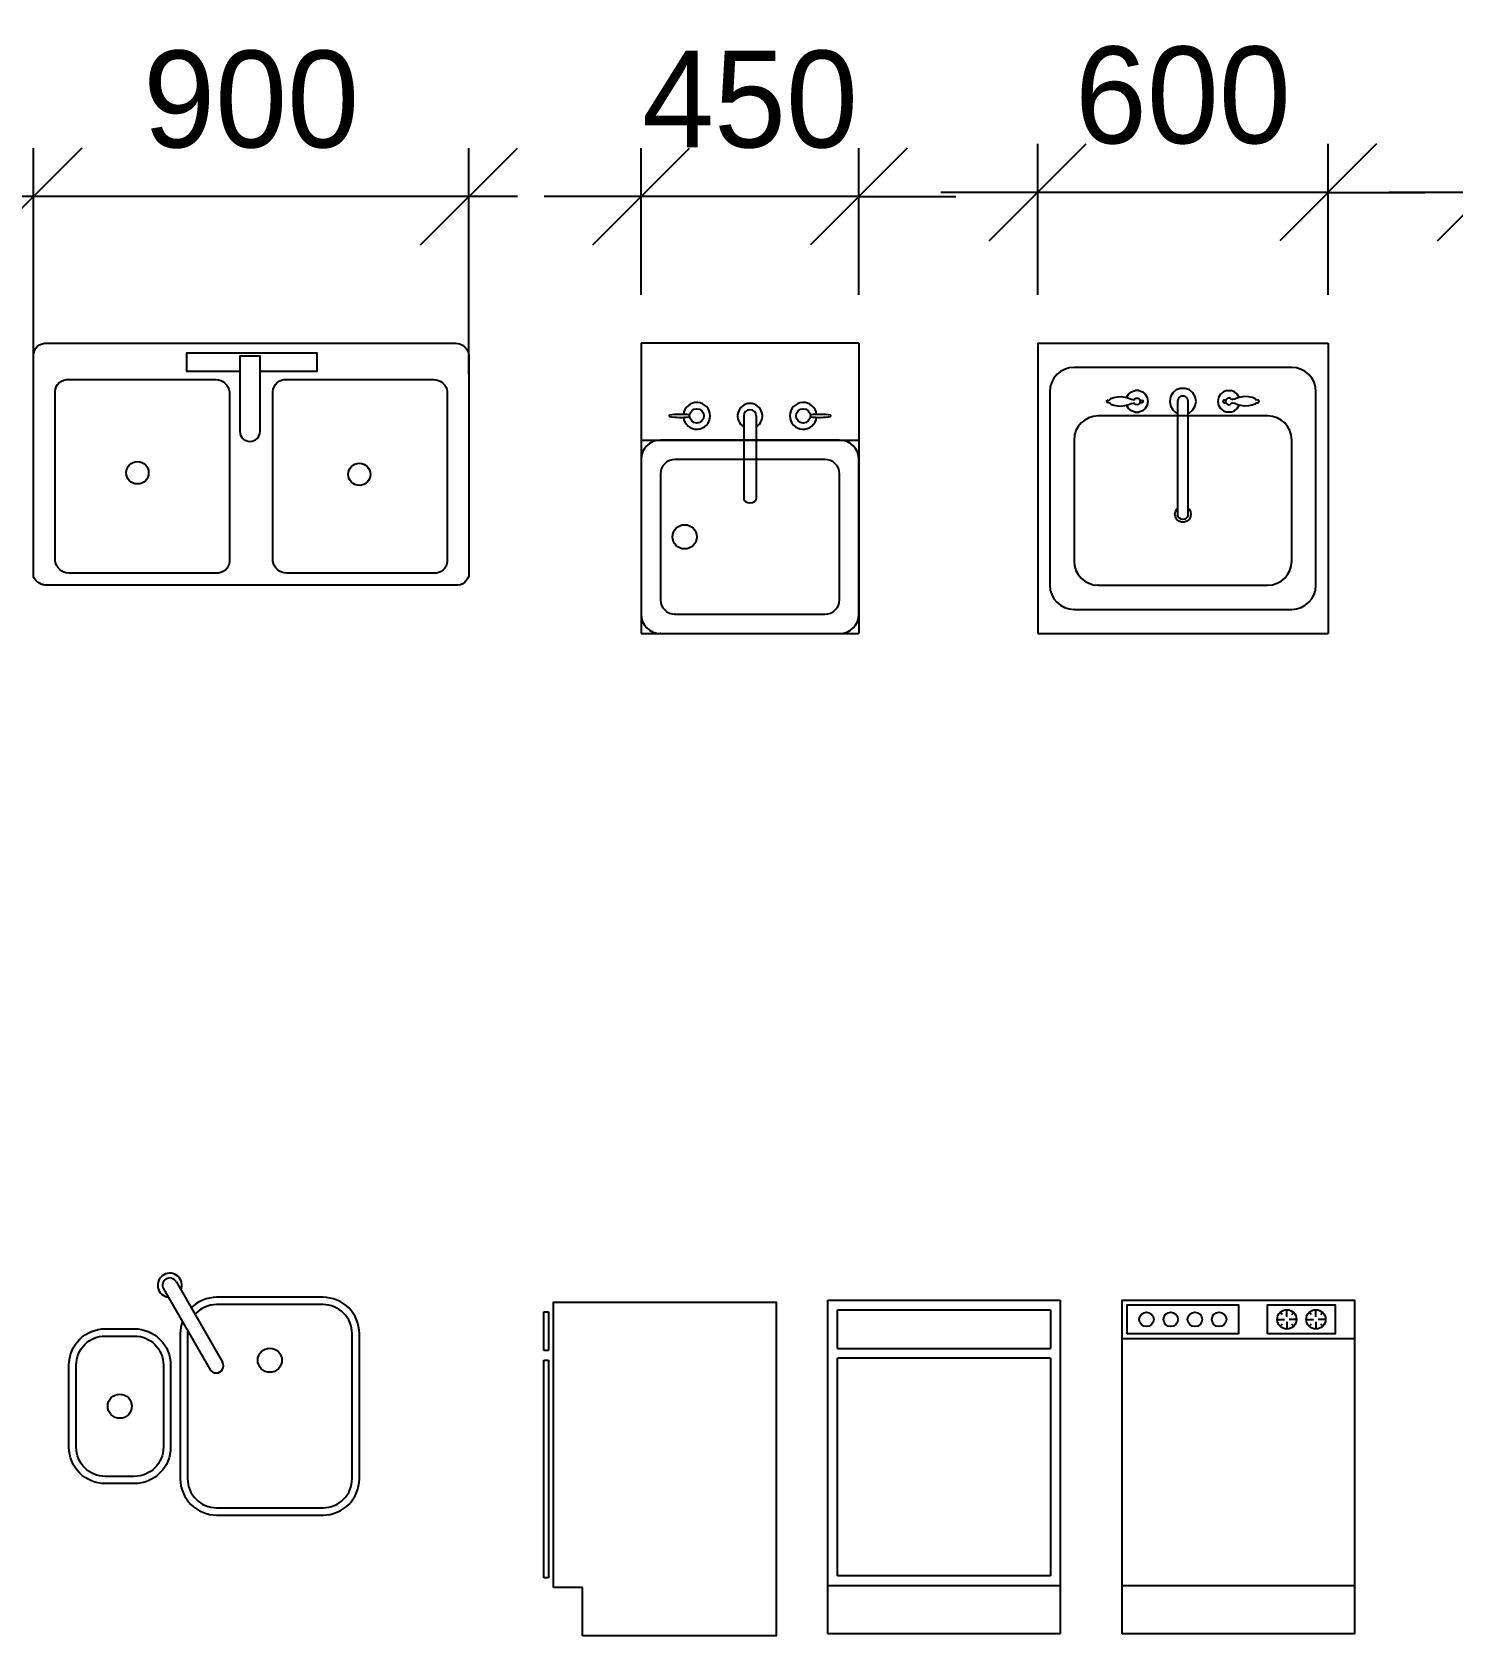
# Model space of a CAD drawing. Header units: millimetres. Extents: x 3103 to 179340, y -10977 to 70536.
# Drawn here: x 24606 to 27542, y 36209 to 39524 of the extents above; entities that cross this region are included whole.
import ezdxf

# ---------------------------------------------------------------- set-up
doc = ezdxf.new("R2010")
doc.units = ezdxf.units.MM
doc.header["$LTSCALE"] = 0.5
doc.layers.add('kuhnja', color=190, linetype='Continuous')
doc.layers.add('MEBEL', color=1, linetype='Continuous')
doc.styles.add('WROMLATS', font='wromlats.shx', dxfattribs={"bigfont": 'bigfont.shx'})
doc.dimstyles.new('juka', dxfattribs={"dimscale": 100, "dimtxt": 2, "dimasz": 2, "dimexe": 1, "dimexo": 1, "dimgap": 1, "dimtad": 1, "dimtoh": 1, "dimdec": 0, "dimzin": 0, "dimdsep": 46, "dimtxsty": 'WROMLATS', "dimblk": 'OBLIQUE', "dimcen": -3, "dimdle": 1, "dimclrd": 256, "dimclre": 256, "dimclrt": 256, "dimadec": 0, "dimazin": 0, "dimtfac": 1, "dimtdec": 0, "dimtix": 1, "dimtmove": 2, "dimatfit": 3, "dimldrblk": 'ORIGIN2', "dimfxl": 1, "dimtvp": 2.5, "dimtolj": 1, "dimtzin": 0, "dimarcsym": 0})

# ---------------------------------------------------------------- blocks, each defined once
blk = doc.blocks.new('Cab Base 1D_13')
at = {"layer": 'kuhnja', "linetype": 'Continuous'}
for p, q in [((0, 600), (600, 600)), ((525, 550), (75, 550)), ((25, 500), (25, 100)), ((187.7, 494.6), (193.7, 499.6)), ((187.7, 494.6), (193.7, 499.6)), ((187.7, 494.6), (193.7, 499.6)), ((193.7, 499.6), (201.1, 502.3)), ((193.7, 499.6), (201.1, 502.3)), ((193.7, 499.6), (201.1, 502.3)), ((208.9, 502.3), (201.1, 502.3)), ((208.9, 502.3), (201.1, 502.3)), ((208.9, 502.3), (201.1, 502.3)), ((208.9, 502.3), (216.3, 499.6)), ((208.9, 502.3), (216.3, 499.6)), ((208.9, 502.3), (216.3, 499.6)), ((216.3, 499.6), (222.3, 494.6)), ((216.3, 499.6), (222.3, 494.6)), ((216.3, 499.6), (222.3, 494.6)), ((279.2, 497.5), (274.4, 489.3)), ((279.2, 497.5), (274.4, 489.3)), ((279.2, 497.5), (274.4, 489.3)), ((286.4, 503.6), (279.2, 497.5)), ((286.4, 503.6), (279.2, 497.5)), ((286.4, 503.6), (279.2, 497.5)), ((295.3, 506.8), (286.4, 503.6)), ((295.3, 506.8), (286.4, 503.6)), ((295.3, 506.8), (286.4, 503.6)), ((304.7, 506.8), (295.3, 506.8)), ((304.7, 506.8), (295.3, 506.8)), ((304.7, 506.8), (295.3, 506.8)), ((313.6, 503.6), (304.7, 506.8)), ((313.6, 503.6), (304.7, 506.8)), ((313.6, 503.6), (304.7, 506.8)), ((320.8, 497.5), (313.6, 503.6)), ((320.8, 497.5), (313.6, 503.6)), ((320.8, 497.5), (313.6, 503.6)), ((325.6, 489.3), (320.8, 497.5)), ((325.6, 489.3), (320.8, 497.5)), ((325.6, 489.3), (320.8, 497.5)), ((383.7, 499.6), (377.7, 494.6)), ((383.7, 499.6), (377.7, 494.6)), ((383.7, 499.6), (377.7, 494.6)), ((391.1, 502.3), (383.7, 499.6)), ((391.1, 502.3), (383.7, 499.6)), ((391.1, 502.3), (383.7, 499.6)), ((391.1, 502.3), (398.9, 502.3)), ((391.1, 502.3), (398.9, 502.3)), ((391.1, 502.3), (398.9, 502.3)), ((406.3, 499.6), (398.9, 502.3)), ((406.3, 499.6), (398.9, 502.3)), ((406.3, 499.6), (398.9, 502.3)), ((412.3, 494.6), (406.3, 499.6)), ((412.3, 494.6), (406.3, 499.6)), ((412.3, 494.6), (406.3, 499.6)), ((575, 100), (575, 500)), ((142.6, 480.5), (142.9, 481.5)), ((142.6, 480.5), (142.9, 481.5)), ((142.6, 480.5), (142.9, 481.5)), ((142.6, 479.5), (142.6, 480.5)), ((142.6, 479.5), (142.6, 480.5)), ((142.6, 479.5), (142.6, 480.5)), ((142.9, 478.5), (142.6, 479.5)), ((142.9, 478.5), (142.6, 479.5)), ((142.9, 478.5), (142.6, 479.5)), ((142.9, 481.5), (143.6, 482.3)), ((142.9, 481.5), (143.6, 482.3)), ((142.9, 481.5), (143.6, 482.3)), ((143.6, 477.7), (142.9, 478.5)), ((143.6, 477.7), (142.9, 478.5)), ((143.6, 477.7), (142.9, 478.5)), ((143.6, 482.3), (144.5, 482.8)), ((143.6, 482.3), (144.5, 482.8)), ((143.6, 482.3), (144.5, 482.8)), ((144.5, 477.2), (143.6, 477.7)), ((144.5, 477.2), (143.6, 477.7)), ((144.5, 477.2), (143.6, 477.7)), ((144.5, 482.8), (145.5, 483)), ((144.5, 482.8), (145.5, 483)), ((144.5, 482.8), (145.5, 483)), ((145.5, 477), (144.5, 477.2)), ((145.5, 477), (144.5, 477.2)), ((145.5, 477), (144.5, 477.2)), ((145.5, 483), (146.5, 482.8)), ((145.5, 483), (146.5, 482.8)), ((145.5, 483), (146.5, 482.8)), ((146.5, 477.2), (145.5, 477)), ((146.5, 477.2), (145.5, 477)), ((146.5, 477.2), (145.5, 477)), ((146.5, 482.8), (147.4, 482.3)), ((146.5, 482.8), (147.4, 482.3)), ((146.5, 482.8), (147.4, 482.3)), ((147.4, 477.7), (146.5, 477.2)), ((147.4, 477.7), (146.5, 477.2)), ((147.4, 477.7), (146.5, 477.2)), ((147.4, 482.3), (148, 481.6)), ((147.4, 482.3), (148, 481.6)), ((147.4, 482.3), (148, 481.6)), ((148, 478.4), (147.4, 477.7)), ((148, 478.4), (147.4, 477.7)), ((148, 478.4), (147.4, 477.7)), ((148, 481.6), (148.6, 483.2)), ((148, 481.6), (148.6, 483.2)), ((148, 481.6), (148.6, 483.2)), ((148, 478.4), (148.6, 476.8)), ((148, 478.4), (148.6, 476.8)), ((148, 478.4), (148.6, 476.8)), ((148.6, 483.2), (149.5, 484.6)), ((148.6, 483.2), (149.5, 484.6)), ((148.6, 483.2), (149.5, 484.6)), ((148.6, 476.8), (149.5, 475.4)), ((148.6, 476.8), (149.5, 475.4)), ((148.6, 476.8), (149.5, 475.4)), ((149.5, 484.6), (151.2, 485.6)), ((149.5, 484.6), (151.2, 485.6)), ((149.5, 484.6), (151.2, 485.6)), ((149.5, 475.4), (151.2, 474.4)), ((149.5, 475.4), (151.2, 474.4)), ((149.5, 475.4), (151.2, 474.4)), ((151.2, 485.6), (157.1, 487.7)), ((151.2, 485.6), (157.1, 487.7)), ((151.2, 485.6), (157.1, 487.7)), ((151.2, 474.4), (157.1, 472.3)), ((151.2, 474.4), (157.1, 472.3)), ((151.2, 474.4), (157.1, 472.3)), ((157.1, 487.7), (164.7, 489.2)), ((157.1, 487.7), (164.7, 489.2)), ((157.1, 487.7), (164.7, 489.2)), ((157.1, 472.3), (164.7, 470.8)), ((157.1, 472.3), (164.7, 470.8)), ((157.1, 472.3), (164.7, 470.8)), ((164.7, 489.2), (172.4, 489.7)), ((164.7, 489.2), (172.4, 489.7)), ((164.7, 489.2), (172.4, 489.7)), ((164.7, 470.8), (172.4, 470.3)), ((164.7, 470.8), (172.4, 470.3)), ((164.7, 470.8), (172.4, 470.3)), ((172.4, 489.7), (180.3, 488.8)), ((172.4, 489.7), (180.3, 488.8)), ((172.4, 489.7), (180.3, 488.8)), ((172.4, 470.3), (180.3, 471.2)), ((172.4, 470.3), (180.3, 471.2)), ((172.4, 470.3), (180.3, 471.2)), ((180.3, 488.8), (186.4, 487.1)), ((180.3, 488.8), (186.4, 487.1)), ((180.3, 488.8), (186.4, 487.1)), ((180.3, 471.2), (186.4, 472.9)), ((180.3, 471.2), (186.4, 472.9)), ((180.3, 471.2), (186.4, 472.9)), ((183.8, 487.8), (187.7, 494.6)), ((183.8, 487.8), (187.7, 494.6)), ((183.8, 487.8), (187.7, 494.6)), ((187.7, 465.4), (183.8, 472.2)), ((187.7, 465.4), (183.8, 472.2)), ((187.7, 465.4), (183.8, 472.2)), ((186.4, 487.1), (193, 484.6)), ((186.4, 487.1), (193, 484.6)), ((186.4, 487.1), (193, 484.6)), ((186.4, 472.9), (193, 475.4)), ((186.4, 472.9), (193, 475.4)), ((186.4, 472.9), (193, 475.4)), ((193.7, 460.4), (187.7, 465.4)), ((193.7, 460.4), (187.7, 465.4)), ((193.7, 460.4), (187.7, 465.4)), ((193, 484.6), (197.3, 483.6)), ((193, 484.6), (197.3, 483.6)), ((193, 484.6), (197.3, 483.6)), ((193, 475.4), (197.3, 476.4)), ((193, 475.4), (197.3, 476.4)), ((193, 475.4), (197.3, 476.4)), ((197.3, 483.6), (199, 483.4)), ((197.3, 483.6), (199, 483.4)), ((197.3, 483.6), (199, 483.4)), ((197.3, 476.4), (199, 476.6)), ((197.3, 476.4), (199, 476.6)), ((197.3, 476.4), (199, 476.6)), ((198.9, 483.1), (199, 483.4)), ((198.9, 483.1), (199, 483.4)), ((198.9, 483.1), (199, 483.4)), ((199, 476.6), (198.9, 476.9)), ((199, 476.6), (198.9, 476.9)), ((199, 476.6), (198.9, 476.9)), ((199, 483.4), (200.6, 485.3)), ((199, 483.4), (200.6, 485.3)), ((199, 483.4), (200.6, 485.3)), ((200.6, 474.7), (199, 476.6)), ((200.6, 474.7), (199, 476.6)), ((200.6, 474.7), (199, 476.6)), ((200.6, 485.3), (202.6, 486.5)), ((200.6, 485.3), (202.6, 486.5)), ((200.6, 485.3), (202.6, 486.5)), ((202.6, 473.5), (200.6, 474.7)), ((202.6, 473.5), (200.6, 474.7)), ((202.6, 473.5), (200.6, 474.7)), ((202.6, 486.5), (205, 486.9)), ((202.6, 486.5), (205, 486.9)), ((202.6, 486.5), (205, 486.9)), ((205, 473.1), (202.6, 473.5)), ((205, 473.1), (202.6, 473.5)), ((205, 473.1), (202.6, 473.5)), ((205, 486.9), (207.4, 486.5)), ((205, 486.9), (207.4, 486.5)), ((205, 486.9), (207.4, 486.5)), ((207.4, 473.5), (205, 473.1)), ((207.4, 473.5), (205, 473.1)), ((207.4, 473.5), (205, 473.1)), ((207.4, 486.5), (209.4, 485.3)), ((207.4, 486.5), (209.4, 485.3)), ((207.4, 486.5), (209.4, 485.3)), ((209.4, 474.7), (207.4, 473.5)), ((209.4, 474.7), (207.4, 473.5)), ((209.4, 474.7), (207.4, 473.5)), ((209.4, 485.3), (211, 483.4)), ((209.4, 485.3), (211, 483.4)), ((209.4, 485.3), (211, 483.4)), ((211, 476.6), (209.4, 474.7)), ((211, 476.6), (209.4, 474.7)), ((211, 476.6), (209.4, 474.7)), ((211, 483.4), (211.8, 481.2)), ((211, 483.4), (211.8, 481.2)), ((211, 483.4), (211.8, 481.2)), ((211.8, 478.8), (211, 476.6)), ((211.8, 478.8), (211, 476.6)), ((211.8, 478.8), (211, 476.6)), ((211.8, 481.1), (211.9, 481.5)), ((211.8, 481.1), (211.9, 481.5)), ((211.8, 481.1), (211.9, 481.5)), ((211.8, 481.2), (211.8, 478.8)), ((211.8, 481.2), (211.8, 478.8)), ((211.8, 481.2), (211.8, 478.8)), ((211.9, 478.5), (211.8, 478.9)), ((211.9, 478.5), (211.8, 478.9)), ((211.9, 478.5), (211.8, 478.9)), ((211.9, 481.5), (212.6, 482.3)), ((211.9, 481.5), (212.6, 482.3)), ((211.9, 481.5), (212.6, 482.3)), ((212.6, 477.7), (211.9, 478.5)), ((212.6, 477.7), (211.9, 478.5)), ((212.6, 477.7), (211.9, 478.5)), ((212.6, 482.3), (213.5, 482.8)), ((212.6, 482.3), (213.5, 482.8)), ((212.6, 482.3), (213.5, 482.8)), ((213.5, 477.2), (212.6, 477.7)), ((213.5, 477.2), (212.6, 477.7)), ((213.5, 477.2), (212.6, 477.7)), ((213.5, 482.8), (214.5, 483)), ((213.5, 482.8), (214.5, 483)), ((213.5, 482.8), (214.5, 483)), ((214.5, 477), (213.5, 477.2)), ((214.5, 477), (213.5, 477.2)), ((214.5, 477), (213.5, 477.2)), ((214.5, 483), (215.5, 482.8)), ((214.5, 483), (215.5, 482.8)), ((214.5, 483), (215.5, 482.8)), ((215.5, 477.2), (214.5, 477)), ((215.5, 477.2), (214.5, 477)), ((215.5, 477.2), (214.5, 477)), ((215.5, 482.8), (216.4, 482.3)), ((215.5, 482.8), (216.4, 482.3)), ((215.5, 482.8), (216.4, 482.3)), ((216.4, 477.7), (215.5, 477.2)), ((216.4, 477.7), (215.5, 477.2)), ((216.4, 477.7), (215.5, 477.2)), ((222.3, 465.4), (216.3, 460.4)), ((222.3, 465.4), (216.3, 460.4)), ((222.3, 465.4), (216.3, 460.4)), ((216.4, 482.3), (217.1, 481.5)), ((216.4, 482.3), (217.1, 481.5)), ((216.4, 482.3), (217.1, 481.5)), ((217.1, 478.5), (216.4, 477.7)), ((217.1, 478.5), (216.4, 477.7)), ((217.1, 478.5), (216.4, 477.7)), ((217.1, 481.5), (217.4, 480.5)), ((217.1, 481.5), (217.4, 480.5)), ((217.1, 481.5), (217.4, 480.5)), ((217.4, 479.5), (217.1, 478.5)), ((217.4, 479.5), (217.1, 478.5)), ((217.4, 479.5), (217.1, 478.5)), ((217.4, 480.5), (217.4, 479.5)), ((217.4, 480.5), (217.4, 479.5)), ((217.4, 480.5), (217.4, 479.5)), ((222.3, 494.6), (226.3, 487.7)), ((222.3, 494.6), (226.3, 487.7)), ((222.3, 494.6), (226.3, 487.7)), ((226.3, 472.3), (222.3, 465.4)), ((226.3, 472.3), (222.3, 465.4)), ((226.3, 472.3), (222.3, 465.4)), ((226.3, 487.7), (227.6, 480)), ((226.3, 487.7), (227.6, 480)), ((226.3, 487.7), (227.6, 480)), ((227.6, 480), (226.3, 472.3)), ((227.6, 480), (226.3, 472.3)), ((227.6, 480), (226.3, 472.3)), ((274.4, 489.3), (272.8, 480)), ((274.4, 489.3), (272.8, 480)), ((274.4, 489.3), (272.8, 480)), ((272.8, 480), (274.4, 470.7)), ((272.8, 480), (274.4, 470.7)), ((272.8, 480), (274.4, 470.7)), ((274.4, 470.7), (279.2, 462.5)), ((274.4, 470.7), (279.2, 462.5)), ((274.4, 470.7), (279.2, 462.5)), ((289.5, 482.8), (289.2, 481.9)), ((289.5, 482.8), (289.2, 481.9)), ((289.5, 482.8), (289.2, 481.9)), ((289.2, 481.9), (289.2, 244.8)), ((289.2, 481.9), (289.2, 244.8)), ((289.2, 481.9), (289.2, 244.8)), ((290.1, 484.6), (289.5, 482.8)), ((290.1, 484.6), (289.5, 482.8)), ((290.1, 484.6), (289.5, 482.8)), ((290.5, 485.5), (290.1, 484.6)), ((290.5, 485.5), (290.1, 484.6)), ((290.5, 485.5), (290.1, 484.6)), ((291.1, 486.2), (290.5, 485.5)), ((291.1, 486.2), (290.5, 485.5)), ((291.1, 486.2), (290.5, 485.5)), ((292.3, 487.7), (291.1, 486.2)), ((292.3, 487.7), (291.1, 486.2)), ((292.3, 487.7), (291.1, 486.2)), ((292.9, 488.4), (292.3, 487.7)), ((292.9, 488.4), (292.3, 487.7)), ((292.9, 488.4), (292.3, 487.7)), ((293.8, 488.9), (292.9, 488.4)), ((293.8, 488.9), (292.9, 488.4)), ((293.8, 488.9), (292.9, 488.4)), ((295.4, 489.9), (293.8, 488.9)), ((295.4, 489.9), (293.8, 488.9)), ((295.4, 489.9), (293.8, 488.9)), ((296.2, 490.3), (295.4, 489.9)), ((296.2, 490.3), (295.4, 489.9)), ((296.2, 490.3), (295.4, 489.9)), ((297.2, 490.5), (296.2, 490.3)), ((297.2, 490.5), (296.2, 490.3)), ((297.2, 490.5), (296.2, 490.3)), ((299.1, 490.8), (297.2, 490.5)), ((299.1, 490.8), (297.2, 490.5)), ((299.1, 490.8), (297.2, 490.5)), ((300, 491), (299.1, 490.8)), ((300, 491), (299.1, 490.8)), ((300, 491), (299.1, 490.8)), ((300.9, 490.8), (300, 491)), ((300.9, 490.8), (300, 491)), ((300.9, 490.8), (300, 491)), ((302.8, 490.5), (300.9, 490.8)), ((302.8, 490.5), (300.9, 490.8)), ((302.8, 490.5), (300.9, 490.8)), ((303.8, 490.3), (302.8, 490.5)), ((303.8, 490.3), (302.8, 490.5)), ((303.8, 490.3), (302.8, 490.5)), ((304.6, 489.9), (303.8, 490.3)), ((304.6, 489.9), (303.8, 490.3)), ((304.6, 489.9), (303.8, 490.3)), ((306.2, 488.9), (304.6, 489.9)), ((306.2, 488.9), (304.6, 489.9)), ((306.2, 488.9), (304.6, 489.9)), ((307.1, 488.4), (306.2, 488.9)), ((307.1, 488.4), (306.2, 488.9)), ((307.1, 488.4), (306.2, 488.9)), ((307.7, 487.7), (307.1, 488.4)), ((307.7, 487.7), (307.1, 488.4)), ((307.7, 487.7), (307.1, 488.4)), ((308.9, 486.2), (307.7, 487.7)), ((308.9, 486.2), (307.7, 487.7)), ((308.9, 486.2), (307.7, 487.7)), ((309.5, 485.5), (308.9, 486.2)), ((309.5, 485.5), (308.9, 486.2)), ((309.5, 485.5), (308.9, 486.2)), ((309.9, 484.6), (309.5, 485.5)), ((309.9, 484.6), (309.5, 485.5)), ((309.9, 484.6), (309.5, 485.5)), ((310.5, 482.8), (309.9, 484.6)), ((310.5, 482.8), (309.9, 484.6)), ((310.5, 482.8), (309.9, 484.6)), ((310.8, 481.9), (310.5, 482.8)), ((310.8, 481.9), (310.5, 482.8)), ((310.8, 481.9), (310.5, 482.8)), ((310.8, 244.8), (310.8, 481.9)), ((310.8, 244.8), (310.8, 481.9)), ((310.8, 244.8), (310.8, 481.9)), ((320.8, 462.5), (325.6, 470.7)), ((320.8, 462.5), (325.6, 470.7)), ((320.8, 462.5), (325.6, 470.7)), ((327.2, 480), (325.6, 489.3)), ((327.2, 480), (325.6, 489.3)), ((327.2, 480), (325.6, 489.3)), ((325.6, 470.7), (327.2, 480)), ((325.6, 470.7), (327.2, 480)), ((325.6, 470.7), (327.2, 480)), ((373.7, 487.7), (372.4, 480)), ((373.7, 487.7), (372.4, 480)), ((373.7, 487.7), (372.4, 480)), ((372.4, 480), (373.7, 472.3)), ((372.4, 480), (373.7, 472.3)), ((372.4, 480), (373.7, 472.3)), ((377.7, 494.6), (373.7, 487.7)), ((377.7, 494.6), (373.7, 487.7)), ((377.7, 494.6), (373.7, 487.7)), ((373.7, 472.3), (377.7, 465.4)), ((373.7, 472.3), (377.7, 465.4)), ((373.7, 472.3), (377.7, 465.4)), ((377.7, 465.4), (383.7, 460.4)), ((377.7, 465.4), (383.7, 460.4)), ((377.7, 465.4), (383.7, 460.4)), ((382.9, 481.5), (382.6, 480.5)), ((382.9, 481.5), (382.6, 480.5)), ((382.9, 481.5), (382.6, 480.5)), ((382.6, 480.5), (382.6, 479.5)), ((382.6, 480.5), (382.6, 479.5)), ((382.6, 480.5), (382.6, 479.5)), ((382.6, 479.5), (382.9, 478.5)), ((382.6, 479.5), (382.9, 478.5)), ((382.6, 479.5), (382.9, 478.5)), ((383.6, 482.3), (382.9, 481.5)), ((383.6, 482.3), (382.9, 481.5)), ((383.6, 482.3), (382.9, 481.5)), ((382.9, 478.5), (383.6, 477.7)), ((382.9, 478.5), (383.6, 477.7)), ((382.9, 478.5), (383.6, 477.7)), ((384.5, 482.8), (383.6, 482.3)), ((384.5, 482.8), (383.6, 482.3)), ((384.5, 482.8), (383.6, 482.3)), ((383.6, 477.7), (384.5, 477.2)), ((383.6, 477.7), (384.5, 477.2)), ((383.6, 477.7), (384.5, 477.2)), ((385.5, 483), (384.5, 482.8)), ((385.5, 483), (384.5, 482.8)), ((385.5, 483), (384.5, 482.8)), ((384.5, 477.2), (385.5, 477)), ((384.5, 477.2), (385.5, 477)), ((384.5, 477.2), (385.5, 477)), ((386.5, 482.8), (385.5, 483)), ((386.5, 482.8), (385.5, 483)), ((386.5, 482.8), (385.5, 483)), ((385.5, 477), (386.5, 477.2)), ((385.5, 477), (386.5, 477.2)), ((385.5, 477), (386.5, 477.2)), ((387.4, 482.3), (386.5, 482.8)), ((387.4, 482.3), (386.5, 482.8)), ((387.4, 482.3), (386.5, 482.8)), ((386.5, 477.2), (387.4, 477.7)), ((386.5, 477.2), (387.4, 477.7)), ((386.5, 477.2), (387.4, 477.7)), ((388.1, 481.5), (387.4, 482.3)), ((388.1, 481.5), (387.4, 482.3)), ((388.1, 481.5), (387.4, 482.3)), ((387.4, 477.7), (388.1, 478.5)), ((387.4, 477.7), (388.1, 478.5)), ((387.4, 477.7), (388.1, 478.5)), ((388.2, 481.1), (388.1, 481.5)), ((388.2, 481.1), (388.1, 481.5)), ((388.2, 481.1), (388.1, 481.5)), ((388.1, 478.5), (388.2, 478.9)), ((388.1, 478.5), (388.2, 478.9)), ((388.1, 478.5), (388.2, 478.9)), ((389, 483.4), (388.2, 481.2)), ((389, 483.4), (388.2, 481.2)), ((389, 483.4), (388.2, 481.2)), ((388.2, 481.2), (388.2, 478.8)), ((388.2, 481.2), (388.2, 478.8)), ((388.2, 481.2), (388.2, 478.8)), ((388.2, 478.8), (389, 476.6)), ((388.2, 478.8), (389, 476.6)), ((388.2, 478.8), (389, 476.6)), ((390.6, 485.3), (389, 483.4)), ((390.6, 485.3), (389, 483.4)), ((390.6, 485.3), (389, 483.4)), ((389, 476.6), (390.6, 474.7)), ((389, 476.6), (390.6, 474.7)), ((389, 476.6), (390.6, 474.7)), ((392.6, 486.5), (390.6, 485.3)), ((392.6, 486.5), (390.6, 485.3)), ((392.6, 486.5), (390.6, 485.3)), ((390.6, 474.7), (392.6, 473.5)), ((390.6, 474.7), (392.6, 473.5)), ((390.6, 474.7), (392.6, 473.5)), ((395, 486.9), (392.6, 486.5)), ((395, 486.9), (392.6, 486.5)), ((395, 486.9), (392.6, 486.5)), ((392.6, 473.5), (395, 473.1)), ((392.6, 473.5), (395, 473.1)), ((392.6, 473.5), (395, 473.1)), ((397.4, 486.5), (395, 486.9)), ((397.4, 486.5), (395, 486.9)), ((397.4, 486.5), (395, 486.9)), ((395, 473.1), (397.4, 473.5)), ((395, 473.1), (397.4, 473.5)), ((395, 473.1), (397.4, 473.5)), ((399.4, 485.3), (397.4, 486.5)), ((399.4, 485.3), (397.4, 486.5)), ((399.4, 485.3), (397.4, 486.5)), ((397.4, 473.5), (399.4, 474.7)), ((397.4, 473.5), (399.4, 474.7)), ((397.4, 473.5), (399.4, 474.7)), ((401, 483.4), (399.4, 485.3)), ((401, 483.4), (399.4, 485.3)), ((401, 483.4), (399.4, 485.3)), ((399.4, 474.7), (401, 476.6)), ((399.4, 474.7), (401, 476.6)), ((399.4, 474.7), (401, 476.6)), ((402.7, 483.6), (401, 483.4)), ((402.7, 483.6), (401, 483.4)), ((402.7, 483.6), (401, 483.4)), ((401.1, 483.1), (401, 483.4)), ((401.1, 483.1), (401, 483.4)), ((401.1, 483.1), (401, 483.4)), ((401, 476.6), (401.1, 476.9)), ((401, 476.6), (401.1, 476.9)), ((401, 476.6), (401.1, 476.9)), ((402.7, 476.4), (401, 476.6)), ((402.7, 476.4), (401, 476.6)), ((402.7, 476.4), (401, 476.6)), ((407, 484.6), (402.7, 483.6)), ((407, 484.6), (402.7, 483.6)), ((407, 484.6), (402.7, 483.6)), ((407, 475.4), (402.7, 476.4)), ((407, 475.4), (402.7, 476.4)), ((407, 475.4), (402.7, 476.4)), ((406.3, 460.4), (412.3, 465.4)), ((406.3, 460.4), (412.3, 465.4)), ((406.3, 460.4), (412.3, 465.4)), ((413.6, 487.1), (407, 484.6)), ((413.6, 487.1), (407, 484.6)), ((413.6, 487.1), (407, 484.6)), ((413.6, 472.9), (407, 475.4)), ((413.6, 472.9), (407, 475.4)), ((413.6, 472.9), (407, 475.4)), ((416.2, 487.8), (412.3, 494.6)), ((416.2, 487.8), (412.3, 494.6)), ((416.2, 487.8), (412.3, 494.6)), ((412.3, 465.4), (416.2, 472.2)), ((412.3, 465.4), (416.2, 472.2)), ((412.3, 465.4), (416.2, 472.2)), ((419.7, 488.8), (413.6, 487.1)), ((419.7, 488.8), (413.6, 487.1)), ((419.7, 488.8), (413.6, 487.1)), ((419.7, 471.2), (413.6, 472.9)), ((419.7, 471.2), (413.6, 472.9)), ((419.7, 471.2), (413.6, 472.9)), ((427.6, 489.7), (419.7, 488.8)), ((427.6, 489.7), (419.7, 488.8)), ((427.6, 489.7), (419.7, 488.8)), ((427.6, 470.3), (419.7, 471.2)), ((427.6, 470.3), (419.7, 471.2)), ((427.6, 470.3), (419.7, 471.2)), ((435.3, 489.2), (427.6, 489.7)), ((435.3, 489.2), (427.6, 489.7)), ((435.3, 489.2), (427.6, 489.7)), ((435.3, 470.8), (427.6, 470.3)), ((435.3, 470.8), (427.6, 470.3)), ((435.3, 470.8), (427.6, 470.3)), ((442.9, 487.7), (435.3, 489.2)), ((442.9, 487.7), (435.3, 489.2)), ((442.9, 487.7), (435.3, 489.2)), ((442.9, 472.3), (435.3, 470.8)), ((442.9, 472.3), (435.3, 470.8)), ((442.9, 472.3), (435.3, 470.8)), ((448.8, 485.6), (442.9, 487.7)), ((448.8, 485.6), (442.9, 487.7)), ((448.8, 485.6), (442.9, 487.7)), ((448.8, 474.4), (442.9, 472.3)), ((448.8, 474.4), (442.9, 472.3)), ((448.8, 474.4), (442.9, 472.3)), ((450.5, 484.6), (448.8, 485.6)), ((450.5, 484.6), (448.8, 485.6)), ((450.5, 484.6), (448.8, 485.6)), ((450.5, 475.4), (448.8, 474.4)), ((450.5, 475.4), (448.8, 474.4)), ((450.5, 475.4), (448.8, 474.4)), ((451.4, 483.2), (450.5, 484.6)), ((451.4, 483.2), (450.5, 484.6)), ((451.4, 483.2), (450.5, 484.6)), ((451.4, 476.8), (450.5, 475.4)), ((451.4, 476.8), (450.5, 475.4)), ((451.4, 476.8), (450.5, 475.4)), ((452, 481.6), (451.4, 483.2)), ((452, 481.6), (451.4, 483.2)), ((452, 481.6), (451.4, 483.2)), ((452, 478.4), (451.4, 476.8)), ((452, 478.4), (451.4, 476.8)), ((452, 478.4), (451.4, 476.8)), ((452.6, 482.3), (452, 481.6)), ((452.6, 482.3), (452, 481.6)), ((452.6, 482.3), (452, 481.6)), ((452, 478.4), (452.6, 477.7)), ((452, 478.4), (452.6, 477.7)), ((452, 478.4), (452.6, 477.7)), ((453.5, 482.8), (452.6, 482.3)), ((453.5, 482.8), (452.6, 482.3)), ((453.5, 482.8), (452.6, 482.3)), ((452.6, 477.7), (453.5, 477.2)), ((452.6, 477.7), (453.5, 477.2)), ((452.6, 477.7), (453.5, 477.2)), ((454.5, 483), (453.5, 482.8)), ((454.5, 483), (453.5, 482.8)), ((454.5, 483), (453.5, 482.8)), ((453.5, 477.2), (454.5, 477)), ((453.5, 477.2), (454.5, 477)), ((453.5, 477.2), (454.5, 477)), ((455.5, 482.8), (454.5, 483)), ((455.5, 482.8), (454.5, 483)), ((455.5, 482.8), (454.5, 483)), ((454.5, 477), (455.5, 477.2)), ((454.5, 477), (455.5, 477.2)), ((454.5, 477), (455.5, 477.2)), ((456.4, 482.3), (455.5, 482.8)), ((456.4, 482.3), (455.5, 482.8)), ((456.4, 482.3), (455.5, 482.8)), ((455.5, 477.2), (456.4, 477.7)), ((455.5, 477.2), (456.4, 477.7)), ((455.5, 477.2), (456.4, 477.7)), ((457.1, 481.5), (456.4, 482.3)), ((457.1, 481.5), (456.4, 482.3)), ((457.1, 481.5), (456.4, 482.3)), ((456.4, 477.7), (457.1, 478.5)), ((456.4, 477.7), (457.1, 478.5)), ((456.4, 477.7), (457.1, 478.5)), ((457.4, 480.5), (457.1, 481.5)), ((457.4, 480.5), (457.1, 481.5)), ((457.4, 480.5), (457.1, 481.5)), ((457.1, 478.5), (457.4, 479.5)), ((457.1, 478.5), (457.4, 479.5)), ((457.1, 478.5), (457.4, 479.5)), ((457.4, 479.5), (457.4, 480.5)), ((457.4, 479.5), (457.4, 480.5)), ((457.4, 479.5), (457.4, 480.5)), ((475, 450), (125, 450)), ((201.1, 457.7), (193.7, 460.4)), ((201.1, 457.7), (193.7, 460.4)), ((201.1, 457.7), (193.7, 460.4)), ((201.1, 457.7), (208.9, 457.7)), ((201.1, 457.7), (208.9, 457.7)), ((201.1, 457.7), (208.9, 457.7)), ((216.3, 460.4), (208.9, 457.7)), ((216.3, 460.4), (208.9, 457.7)), ((216.3, 460.4), (208.9, 457.7)), ((279.2, 462.5), (286.4, 456.4)), ((279.2, 462.5), (286.4, 456.4)), ((279.2, 462.5), (286.4, 456.4)), ((286.4, 456.4), (289.2, 455.4)), ((286.4, 456.4), (289.2, 455.4)), ((286.4, 456.4), (289.2, 455.4)), ((310.8, 455.4), (313.6, 456.4)), ((310.8, 455.4), (313.6, 456.4)), ((310.8, 455.4), (313.6, 456.4)), ((313.6, 456.4), (320.8, 462.5)), ((313.6, 456.4), (320.8, 462.5)), ((313.6, 456.4), (320.8, 462.5)), ((383.7, 460.4), (391.1, 457.7)), ((383.7, 460.4), (391.1, 457.7)), ((383.7, 460.4), (391.1, 457.7)), ((398.9, 457.7), (391.1, 457.7)), ((398.9, 457.7), (391.1, 457.7)), ((398.9, 457.7), (391.1, 457.7)), ((398.9, 457.7), (406.3, 460.4)), ((398.9, 457.7), (406.3, 460.4)), ((398.9, 457.7), (406.3, 460.4)), ((75, 400), (75, 150)), ((525, 150), (525, 400)), ((283.5, 246.7), (284.5, 252.4)), ((283.5, 246.7), (284.5, 252.4)), ((283.5, 246.7), (284.5, 252.4)), ((284.5, 241), (283.5, 246.7)), ((284.5, 241), (283.5, 246.7)), ((284.5, 241), (283.5, 246.7)), ((284.5, 252.4), (287.3, 257.3)), ((284.5, 252.4), (287.3, 257.3)), ((284.5, 252.4), (287.3, 257.3)), ((287.3, 236.1), (284.5, 241)), ((287.3, 236.1), (284.5, 241)), ((287.3, 236.1), (284.5, 241)), ((287.3, 257.3), (289.2, 258.9)), ((287.3, 257.3), (289.2, 258.9)), ((287.3, 257.3), (289.2, 258.9)), ((291.7, 232.4), (287.3, 236.1)), ((291.7, 232.4), (287.3, 236.1)), ((291.7, 232.4), (287.3, 236.1)), ((290.5, 241.2), (289.2, 244.8)), ((290.5, 241.2), (289.2, 244.8)), ((290.5, 241.2), (289.2, 244.8)), ((292.9, 238.3), (290.5, 241.2)), ((292.9, 238.3), (290.5, 241.2)), ((292.9, 238.3), (290.5, 241.2)), ((297.1, 230.4), (291.7, 232.4)), ((297.1, 230.4), (291.7, 232.4)), ((297.1, 230.4), (291.7, 232.4)), ((296.2, 236.4), (292.9, 238.3)), ((296.2, 236.4), (292.9, 238.3)), ((296.2, 236.4), (292.9, 238.3)), ((300, 235.7), (296.2, 236.4)), ((300, 235.7), (296.2, 236.4)), ((300, 235.7), (296.2, 236.4)), ((303.8, 236.4), (300, 235.7)), ((303.8, 236.4), (300, 235.7)), ((303.8, 236.4), (300, 235.7)), ((308.3, 232.4), (302.9, 230.4)), ((308.3, 232.4), (302.9, 230.4)), ((308.3, 232.4), (302.9, 230.4)), ((307.1, 238.3), (303.8, 236.4)), ((307.1, 238.3), (303.8, 236.4)), ((307.1, 238.3), (303.8, 236.4)), ((309.5, 241.2), (307.1, 238.3)), ((309.5, 241.2), (307.1, 238.3)), ((309.5, 241.2), (307.1, 238.3)), ((312.7, 236.1), (308.3, 232.4)), ((312.7, 236.1), (308.3, 232.4)), ((312.7, 236.1), (308.3, 232.4)), ((310.8, 244.8), (309.5, 241.2)), ((310.8, 244.8), (309.5, 241.2)), ((310.8, 244.8), (309.5, 241.2)), ((310.8, 258.9), (312.7, 257.3)), ((310.8, 258.9), (312.7, 257.3)), ((310.8, 258.9), (312.7, 257.3)), ((312.7, 257.3), (315.5, 252.4)), ((312.7, 257.3), (315.5, 252.4)), ((312.7, 257.3), (315.5, 252.4)), ((315.5, 241), (312.7, 236.1)), ((315.5, 241), (312.7, 236.1)), ((315.5, 241), (312.7, 236.1)), ((315.5, 252.4), (316.5, 246.7)), ((315.5, 252.4), (316.5, 246.7)), ((315.5, 252.4), (316.5, 246.7)), ((316.5, 246.7), (315.5, 241)), ((316.5, 246.7), (315.5, 241)), ((316.5, 246.7), (315.5, 241)), ((302.9, 230.4), (297.1, 230.4)), ((302.9, 230.4), (297.1, 230.4)), ((302.9, 230.4), (297.1, 230.4)), ((125, 100), (475, 100)), ((75, 50), (525, 50)), ((0, 0), (600, 0))]:
    blk.add_line(p, q, dxfattribs=at)
at = {"layer": 'kuhnja'}
for p, q in [((0, 600), (0, 0)), ((600, 600), (600, 0))]:
    blk.add_line(p, q, dxfattribs=at)
at = {"layer": 'kuhnja', "linetype": 'Continuous'}
for centre, start, end in [((75, 500), 90, 180), ((525, 500), 0, 90), ((125, 400), 90, 180), ((475, 400), 0, 90), ((125, 150), 180, 270), ((475, 150), 270, 0), ((75, 100), 180, 270), ((525, 100), 270, 0)]:
    blk.add_arc(centre, 50, start, end, dxfattribs=at)
for p in [(125, 100), (75, 50)]:
    blk.add_point(p, dxfattribs=at)
blk = doc.blocks.new('Cab Belfast Sink 1D_30')
at = {"layer": 'kuhnja', "linetype": 'Continuous'}
for p, q in [((450, 600), (0, 600)), ((0, 600), (0, 0)), ((450, 600), (450, 0)), ((212.2, 450), (212.2, 277.8)), ((237.8, 450), (237.8, 277.8)), ((0, 400), (450, 400)), ((410, 400), (40, 400)), ((0, 360), (0, 40)), ((380, 360), (70, 360)), ((450, 40), (450, 360)), ((40, 330), (40, 70)), ((410, 70), (410, 330)), ((70, 40), (380, 40)), ((0, 0), (450, 0)), ((40, 0), (410, 0))]:
    blk.add_line(p, q, dxfattribs=at)
blk.add_lwpolyline([(212.2, 277.8), (213.2, 275), (215.9, 272.7), (220.1, 271.1), (225, 270.6), (229.9, 271.1), (234.1, 272.7), (236.8, 275), (237.8, 277.8)], dxfattribs=at)
for centre, radius in [((115, 450), 14.8), ((335, 450), 14.8), ((90, 200), 25)]:
    blk.add_circle(centre, radius, dxfattribs=at)
for centre, radius, start, end in [((115, 450), 27.7, 186.3032, 173.8958), ((225, 450), 25.6, 300, 240), ((335, 450), 27.7, 6.1042, 353.6968), ((59.4, 450), 1.88, 121.217, 238.783), ((81.5, 278.7), 174.4, 83.9047, 97.5972), ((81.5, 621.3), 174.4, 262.4028, 276.0953), ((225, 450), 12.8, 0, 180), ((368.5, 278.7), 174.4, 82.4028, 96.0953), ((368.5, 621.3), 174.4, 263.9047, 277.5972), ((390.6, 450), 1.88, 301.217, 58.783), ((40, 360), 40, 90, 180), ((410, 360), 40, 0, 90), ((70, 330), 30, 90, 180), ((380, 330), 30, 0, 90), ((70, 70), 30, 180, 270), ((380, 70), 30, 270, 0), ((40, 40), 40, 180, 270), ((410, 40), 40, 270, 0)]:
    blk.add_arc(centre, radius, start, end, dxfattribs=at)
for p in [(70, 40), (40, 0)]:
    blk.add_point(p, dxfattribs=at)
blk = doc.blocks.new('Dishwasher')
at = {"layer": 'kuhnja'}
for p, q in [((16.3156, 33.1843), (16.5, 33)), ((17, 32.75), (17, 33.5)), ((17.5, 33), (17.6938, 33.1938)), ((19.3156, 33.1843), (19.5, 33)), ((20, 32.75), (20, 33.5)), ((20.5, 33), (20.6938, 33.1938)), ((16, 32.5), (16.75, 32.5)), ((16.5, 32), (16.2942, 31.7942)), ((17, 32.25), (17, 31.5)), ((18, 32.5), (17.25, 32.5)), ((17.7061, 31.7939), (17.5, 32)), ((19, 32.5), (19.75, 32.5)), ((19.5, 32), (19.2942, 31.7942)), ((20, 32.25), (20, 31.5)), ((21, 32.5), (20.25, 32.5)), ((20.7061, 31.7939), (20.5, 32)), ((24, 30.5), (0, 30.5)), ((0, 5), (24, 5))]:
    blk.add_line(p, q, dxfattribs=at)
for points in [[(0, 0), (0, 34.5), (24, 34.5), (24, 0)], [(0.5, 31), (0.5, 34), (12, 34), (12, 31)], [(15, 31), (15, 34), (22, 34), (22, 31)]]:
    blk.add_lwpolyline(points, close=True, dxfattribs=at)
for centre, radius in [((2.5, 32.5), 0.75), ((5, 32.5), 0.75), ((7.5, 32.5), 0.75), ((10, 32.5), 0.75), ((17, 32.5), 1), ((20, 32.5), 1)]:
    blk.add_circle(centre, radius, dxfattribs=at)
blk = doc.blocks.new('Base Cabinet 1 Door - side')
at = {"layer": 'kuhnja'}
for p, q in [((-24, 33.5), (-23.5, 33.5)), ((-24, 29.5), (-24, 33.5)), ((-23.5, 33.5), (-23.5, 29.5)), ((-23.5, 29.5), (-24, 29.5)), ((-24, 6), (-24, 28.5)), ((-24, 28.5), (-23.5, 28.5)), ((-23.5, 28.5), (-23.5, 6)), ((-23.5, 6), (-24, 6)), ((-20, 5), (-23, 5)), ((-20, 0), (-20, 5))]:
    blk.add_line(p, q, dxfattribs=at)
blk.add_lwpolyline([(-23, 5), (-23, 34.5), (0, 34.5), (0, 0), (-20, 0)], dxfattribs=at)
blk = doc.blocks.new('Base Cabinet 1 Door - 24 in front')
at = {"layer": 'kuhnja'}
for p, q in [((0, 0), (0, 34.5)), ((0, 34.5), (24, 34.5)), ((1, 29.5), (1, 33.5)), ((1, 33.5), (23, 33.5)), ((23, 33.5), (23, 29.5)), ((24, 34.5), (24, 0)), ((1, 29.5), (23, 29.5)), ((23, 28.5), (1, 28.5)), ((1, 6), (1, 28.5)), ((23, 28.5), (23, 6)), ((0, 5), (24, 5)), ((23, 6), (1, 6)), ((24, 0), (0, 0))]:
    blk.add_line(p, q, dxfattribs=at)
blk = doc.blocks.new('s_17')
at = {"layer": 'kuhnja'}
for p, q in [((-387.4, 440.5), (-291.4, 274.2)), ((-361.4, 455.5), (-265.4, 289.2))]:
    blk.add_line(p, q, dxfattribs=at)
for points in [[(-277.7, -27), (-57.7, -27, 0.414214), (17.3, 48), (17.3, 348, 0.414214), (-57.7, 423), (-277.7, 423, 0.19677), (-330.2, 401.4)], [(-277.7, -12), (-57.7, -12, 0.414214), (2.3, 48), (2.3, 348, 0.414214), (-57.7, 408), (-277.7, 408, 0.213804), (-322.4, 387.9)], [(-348.4, 372.9, 0.084828), (-352.7, 348), (-352.7, 48, 0.414214), (-277.7, -27)], [(-337.4, 353.8, 0.024245), (-337.7, 348), (-337.7, 48, 0.414214), (-277.7, -12)]]:
    blk.add_lwpolyline(points, format="xyb", dxfattribs=at)
for points in [[(-507.7, 358), (-447.7, 358, -0.414214), (-372.7, 283), (-372.7, 113, -0.414214), (-447.7, 38), (-507.7, 38, -0.414214), (-582.7, 113), (-582.7, 283, -0.414214)], [(-507.7, 343), (-447.7, 343, -0.414214), (-387.7, 283), (-387.7, 113, -0.414214), (-447.7, 53), (-507.7, 53, -0.414214), (-567.7, 113), (-567.7, 283, -0.414214)]]:
    blk.add_lwpolyline(points, format="xyb", close=True, dxfattribs=at)
for centre in [(-167.7, 293), (-477.7, 198)]:
    blk.add_circle(centre, 25, dxfattribs=at)
for centre, radius, start, end in [((-374.4, 448), 25, 336.8699, 263.1301), ((-374.4, 448), 15, 30, 210), ((-278.4, 281.7), 15, 210, 30)]:
    blk.add_arc(centre, radius, start, end, dxfattribs=at)
blk = doc.blocks.new('ra5')
at = {"layer": 'kuhnja'}
for points in [[(449.840495, -25), (449.840495, -475, -0.449066), (421.715495, -500), (-421.875, -500, -0.259126), (-450, -484.375), (-450.159505, -25, -0.450963), (-421.875, 0), (421.875, 0, -0.381817)], [(18.25583, -181.876222), (18.25583, -26.802129), (-23.63478, -26.802129), (-23.63478, -181.876222, 1), (18.25583, -181.876222)], [(-45.159505, -100), (-45.159505, -450, -0.449066), (-73.284505, -475), (-377.034505, -475, -0.380199), (-405.159505, -450), (-405.159505, -100, -0.449066), (-377.034505, -75), (-73.284505, -75, -0.380199)], [(404.840495, -100), (404.840495, -450, -0.449066), (376.715495, -475), (72.965495, -475, -0.380199), (44.840495, -450), (44.840495, -100, -0.449066), (72.965495, -75), (376.715495, -75, -0.380199)]]:
    blk.add_lwpolyline(points, format="xyb", close=True, dxfattribs=at)
blk.add_lwpolyline([(18.25583, -57.806779), (136.156513, -57.806779), (136.156513, -20.336211), (-133.843487, -20.336211), (-133.843487, -57.806779), (-23.63478, -57.806779)], dxfattribs=at)
for centre in [(-235.176629, -267.678006), (223.299399, -270.833176)]:
    blk.add_circle(centre, 23.116438, dxfattribs=at)
blk = doc.blocks.new('_Oblique')
at = {"color": 0, "lineweight": -2}
blk.add_line((-0.5, -0.5), (0.5, 0.5), dxfattribs=at)
blk = doc.blocks.new('*D784')
at = {"layer": 'Defpoints', "color": 0, "transparency": 16777216}
for p in [(24608.9, 39184.5), (25508.9, 38717.3), (24608.9, 38717)]:
    blk.add_point(p, dxfattribs=at)
at = {"layer": 'MEBEL', "lineweight": -2, "transparency": 16777216}
for p, q in [((24608.9, 38817), (24608.9, 39284.5)), ((25508.9, 38817.3), (25508.9, 39284.5)), ((25608.9, 39184.5), (24508.9, 39184.5))]:
    blk.add_line(p, q, dxfattribs=at)
at = {"layer": 'MEBEL', "lineweight": -2, "transparency": 16777216, "xscale": 200, "yscale": 200, "zscale": 200, "rotation": 180}
blk.add_blockref('_Oblique', (24608.9, 39184.5), dxfattribs=at)
at = {"layer": 'MEBEL', "lineweight": -2, "transparency": 16777216, "xscale": 200, "yscale": 200, "zscale": 200}
blk.add_blockref('_Oblique', (25508.9, 39184.5), dxfattribs=at)
at = {"layer": 'MEBEL', "transparency": 16777216, "insert": (25058.9, 39384.5), "char_height": 200, "attachment_point": 5, "style": 'WROMLATS'}
blk.add_mtext('\\A1;900', dxfattribs=at)
blk = doc.blocks.new('_Origin2')
at = {"color": 0, "linetype": 'ByBlock', "lineweight": -2}
blk.add_line((-0.5, 0), (-1, 0), dxfattribs=at)
for radius in [0.5, 0.25]:
    blk.add_circle((0, 0), radius, dxfattribs=at)
blk = doc.blocks.new('*D785')
at = {"layer": 'Defpoints', "color": 0, "transparency": 16777216}
for p in [(25864.6, 39184.5), (25864.6, 38881), (26314.6, 38881)]:
    blk.add_point(p, dxfattribs=at)
at = {"layer": 'MEBEL', "lineweight": -2, "transparency": 16777216}
for p, q in [((25864.6, 38981), (25864.6, 39284.5)), ((26314.6, 38981), (26314.6, 39284.5)), ((25864.6, 39184.5), (25664.6, 39184.5)), ((26314.6, 39184.5), (25864.6, 39184.5)), ((26314.6, 39184.5), (26514.6, 39184.5))]:
    blk.add_line(p, q, dxfattribs=at)
at = {"layer": 'MEBEL', "lineweight": -2, "transparency": 16777216, "xscale": 200, "yscale": 200, "zscale": 200}
blk.add_blockref('_Oblique', (25864.6, 39184.5), dxfattribs=at)
at = {"layer": 'MEBEL', "lineweight": -2, "transparency": 16777216, "xscale": 200, "yscale": 200, "zscale": 200, "rotation": 180}
blk.add_blockref('_Oblique', (26314.6, 39184.5), dxfattribs=at)
at = {"layer": 'MEBEL', "transparency": 16777216, "insert": (26089.6, 39384.5), "char_height": 200, "attachment_point": 5, "style": 'WROMLATS'}
blk.add_mtext('\\A1;450', dxfattribs=at)
blk = doc.blocks.new('*D786')
at = {"layer": 'Defpoints', "color": 0, "transparency": 16777216}
for p in [(26684.1, 39193), (26684.1, 38881), (27284.1, 38881)]:
    blk.add_point(p, dxfattribs=at)
at = {"layer": 'MEBEL', "lineweight": -2, "transparency": 16777216}
for p, q in [((26684.1, 38981), (26684.1, 39293)), ((27284.1, 38981), (27284.1, 39293)), ((26684.1, 39193), (26484.1, 39193)), ((27284.1, 39193), (26684.1, 39193)), ((27284.1, 39193), (27484.1, 39193))]:
    blk.add_line(p, q, dxfattribs=at)
at = {"layer": 'MEBEL', "lineweight": -2, "transparency": 16777216, "xscale": 200, "yscale": 200, "zscale": 200}
blk.add_blockref('_Oblique', (26684.1, 39193), dxfattribs=at)
at = {"layer": 'MEBEL', "lineweight": -2, "transparency": 16777216, "xscale": 200, "yscale": 200, "zscale": 200, "rotation": 180}
blk.add_blockref('_Oblique', (27284.1, 39193), dxfattribs=at)
at = {"layer": 'MEBEL', "transparency": 16777216, "insert": (26984.1, 39393), "char_height": 200, "attachment_point": 5, "style": 'WROMLATS'}
blk.add_mtext('\\A1;600', dxfattribs=at)
blk = doc.blocks.new('*D787')
at = {"layer": 'Defpoints', "color": 0, "transparency": 16777216}
for p in [(27610.4, 39193), (27610.4, 38881), (28210.4, 38881)]:
    blk.add_point(p, dxfattribs=at)
at = {"layer": 'MEBEL', "lineweight": -2, "transparency": 16777216}
for p, q in [((27610.4, 38981), (27610.4, 39293)), ((28210.4, 38981), (28210.4, 39293)), ((27610.4, 39193), (27410.4, 39193)), ((28210.4, 39193), (27610.4, 39193)), ((28210.4, 39193), (28410.4, 39193))]:
    blk.add_line(p, q, dxfattribs=at)
at = {"layer": 'MEBEL', "lineweight": -2, "transparency": 16777216, "xscale": 200, "yscale": 200, "zscale": 200}
blk.add_blockref('_Oblique', (27610.4, 39193), dxfattribs=at)
at = {"layer": 'MEBEL', "lineweight": -2, "transparency": 16777216, "xscale": 200, "yscale": 200, "zscale": 200, "rotation": 180}
blk.add_blockref('_Oblique', (28210.4, 39193), dxfattribs=at)
at = {"layer": 'MEBEL', "transparency": 16777216, "insert": (27910.4, 39393), "char_height": 200, "attachment_point": 5, "style": 'WROMLATS'}
blk.add_mtext('\\A1;600', dxfattribs=at)

msp = doc.modelspace()

# ---------------------------------------------------------------- block references
at = {"layer": 'MEBEL'}
for name, p in [('ra5', (25059.1, 38881)), ('Cab Belfast Sink 1D_30', (25864.6, 38281)), ('Cab Base 1D_13', (26684.1, 38281)), ('s_17', (25265.1, 36486.2))]:
    msp.add_blockref(name, p, dxfattribs=at)
at = {"layer": 'MEBEL', "xscale": 20, "yscale": 20, "zscale": 20}
for name, p in [('Base Cabinet 1 Door - side', (26143.4, 36209.4)), ('Base Cabinet 1 Door - 24 in front', (26250.5, 36213.6)), ('Dishwasher', (26858.9, 36213.6))]:
    msp.add_blockref(name, p, dxfattribs=at)

# ---------------------------------------------------------------- dimensions: what is measured, and where the dimension line sits
at = {"layer": 'MEBEL'}
for base, p1, p2, picture, middle in [((24608.9, 39184.5), (25508.9, 38717.3), (24608.9, 38717), '*D784', (25058.9, 39384.5)), ((25864.6, 39184.5), (26314.6, 38881), (25864.6, 38881), '*D785', (26089.6, 39384.5)), ((26684.1, 39193), (27284.1, 38881), (26684.1, 38881), '*D786', (26984.1, 39393)), ((27610.4, 39193), (28210.4, 38881), (27610.4, 38881), '*D787', (27910.4, 39393))]:
    dim = msp.add_linear_dim(base=base, p1=p1, p2=p2, dimstyle='juka', dxfattribs=at)
    dim.commit()
    dim.dimension.update_dxf_attribs({"geometry": picture, "text_midpoint": middle})

doc.saveas('drawing.dxf')
